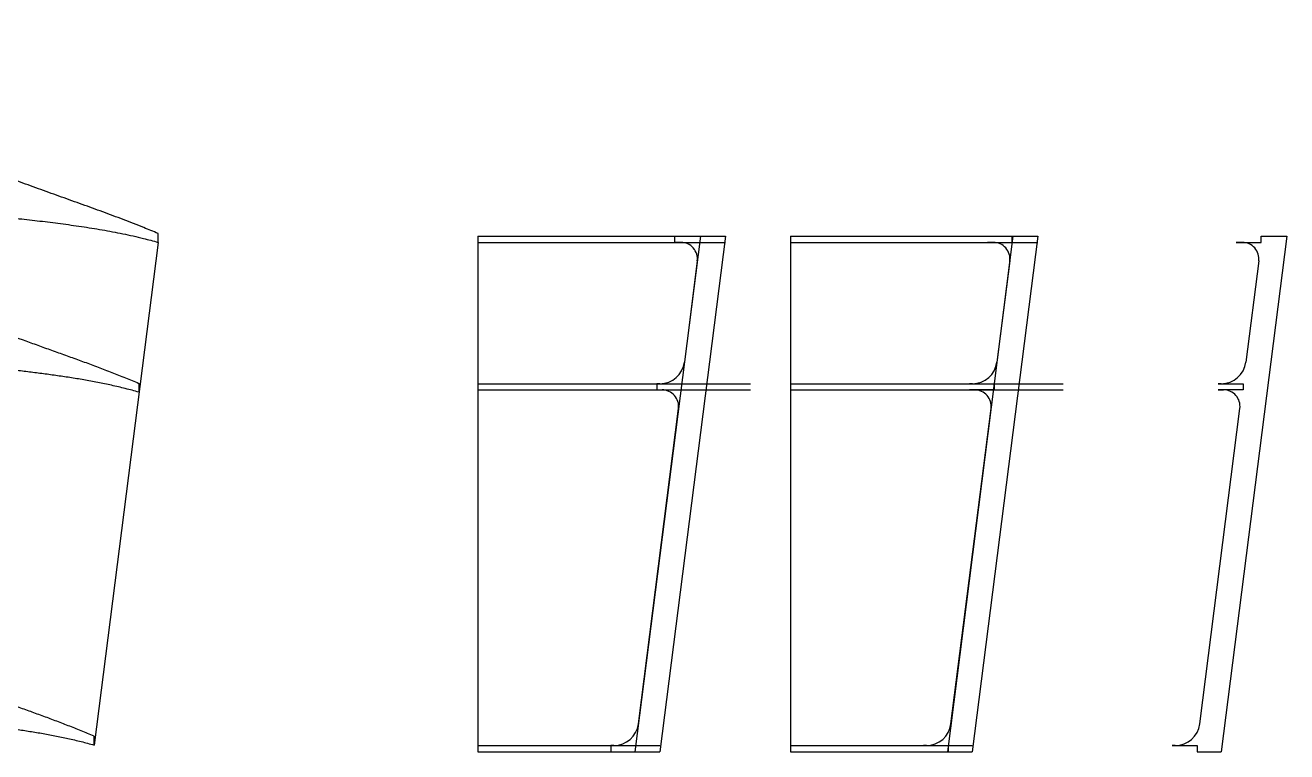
# Model space of a CAD drawing. Header units: millimetres. Extents: x -11497 to 404, y -3854 to 414.
# Drawn here: x -9522.7 to -9216.7, y -1759.9 to -1583.7 of the extents above; entities that cross this region are included whole.
import ezdxf

# ---------------------------------------------------------------- set-up
doc = ezdxf.new("R2010")
doc.units = ezdxf.units.MM
doc.layers.add('11', color=80, linetype='Continuous')

msp = doc.modelspace()

# ---------------------------------------------------------------- linework, layer by layer
for p, q in [((-9490.4967, -1636.3591), (-9506.0113, -1758.2364)), ((-9352.885, -1634.8591), (-9368.7972, -1759.8591)), ((-9365.1244, -1636.3591), (-9365.1244, -1634.8591)), ((-9365.1244, -1634.8591), (-9352.885, -1634.8591)), ((-9363.6658, -1636.3591), (-9365.1244, -1636.3591)), ((-9277.0719, -1634.8591), (-9292.984, -1759.8591)), ((-9287.8527, -1636.3591), (-9289.3112, -1636.3591)), ((-9289.3112, -1636.3591), (-9283.3112, -1636.3591)), ((-9283.3112, -1634.8591), (-9277.0719, -1634.8591)), ((-9283.3112, -1636.3591), (-9283.3112, -1634.8591)), ((-9216.7152, -1634.8591), (-9232.6274, -1759.8591)), ((-9227.496, -1636.3591), (-9228.9546, -1636.3591)), ((-9228.9546, -1636.3591), (-9222.9546, -1636.3591)), ((-9222.9546, -1634.8591), (-9216.7152, -1634.8591)), ((-9222.9546, -1636.3591), (-9222.9546, -1634.8591)), ((-9359.6979, -1640.8642), (-9362.8195, -1665.3868)), ((-9283.8847, -1640.8642), (-9287.0064, -1665.3868)), ((-9223.5281, -1640.8642), (-9226.6497, -1665.3868)), ((-9368.7715, -1670.6291), (-9369.4869, -1670.6291)), ((-9369.4869, -1670.6291), (-9369.4869, -1672.1291)), ((-9292.9583, -1670.6291), (-9293.6737, -1670.6291)), ((-9293.6737, -1670.6291), (-9287.6737, -1670.6291)), ((-9287.6737, -1670.6291), (-9287.6737, -1672.1291)), ((-9232.6017, -1670.6291), (-9233.3171, -1670.6291)), ((-9233.3171, -1670.6291), (-9227.3171, -1670.6291)), ((-9227.3171, -1670.6291), (-9227.3171, -1672.1291)), ((-9369.4869, -1672.1291), (-9368.2193, -1672.1291)), ((-9293.6737, -1672.1291), (-9292.4061, -1672.1291)), ((-9287.6737, -1672.1291), (-9293.6737, -1672.1291)), ((-9233.3171, -1672.1291), (-9232.0495, -1672.1291)), ((-9227.3171, -1672.1291), (-9233.3171, -1672.1291)), ((-9373.9873, -1753.1168), (-9364.2513, -1676.6342)), ((-9298.1742, -1753.1168), (-9288.4381, -1676.6342)), ((-9237.8175, -1753.1168), (-9228.0815, -1676.6342)), ((-9379.9393, -1758.3591), (-9380.6547, -1758.3591)), ((-9380.6547, -1758.3591), (-9380.6547, -1759.8591)), ((-9304.1262, -1758.3591), (-9304.8415, -1758.3591)), ((-9304.8415, -1758.3591), (-9298.8415, -1758.3591)), ((-9298.8415, -1758.3591), (-9298.8415, -1759.8591)), ((-9243.7695, -1758.3591), (-9244.4849, -1758.3591)), ((-9244.4849, -1758.3591), (-9238.4849, -1758.3591)), ((-9238.4849, -1758.3591), (-9238.4849, -1759.8591)), ((-9380.6547, -1759.8591), (-9368.7972, -1759.8591)), ((-9298.8415, -1759.8591), (-9292.984, -1759.8591)), ((-9238.4849, -1759.8591), (-9232.6274, -1759.8591))]:
    msp.add_line(p, q)
at = {"color": 7, "linetype": 'Continuous', "lineweight": 25}
for p, q in [((-9490.4967, -1636.3591), (-9490.4967, -1634.2078)), ((-9495.1227, -1670.5442), (-9495.1225, -1672.6986)), ((-9506.0113, -1758.2364), (-9506.012, -1756.0747))]:
    msp.add_line(p, q, dxfattribs=at)
for centre, radius, start, end in [((-9363.6658, -1640.3591), 4, 352.745405, 90), ((-9287.8527, -1640.3591), 4, 352.745405, 90), ((-9227.496, -1640.3591), 4, 352.745405, 90), ((-9368.7715, -1664.6291), 6, 270, 352.745405), ((-9292.9583, -1664.6291), 6, 270, 352.745405), ((-9232.6017, -1664.6291), 6, 270, 352.745405), ((-9368.2193, -1676.1291), 4, 352.745405, 90), ((-9292.4061, -1676.1291), 4, 352.745405, 90), ((-9232.0495, -1676.1291), 4, 352.745405, 90), ((-9379.9393, -1752.3591), 6, 270, 352.745405), ((-9304.1262, -1752.3591), 6, 270, 352.745405), ((-9243.7695, -1752.3591), 6, 270, 352.745405)]:
    msp.add_arc(centre, radius, start, end)
for points, knots in [([(-9490.4967, -1634.2078), (-9491.6326, -1633.7144), (-9493.6154, -1632.9139), (-9496.4234, -1631.7918), (-9498.9157, -1630.8316), (-9501.4013, -1629.8935), (-9503.8935, -1628.9736), (-9506.3901, -1628.0658), (-9508.8903, -1627.168), (-9511.3915, -1626.2712), (-9514.7278, -1625.0799), (-9518.8926, -1623.5774), (-9523.8843, -1621.7623), (-9528.8721, -1619.9398), (-9533.8554, -1618.106), (-9538.8383, -1616.2704), (-9543.8213, -1614.4315), (-9548.7973, -1612.5977), (-9553.7664, -1610.7697), (-9558.7312, -1608.9591), (-9563.7037, -1607.1719), (-9568.6864, -1605.4161), (-9573.6846, -1603.7042), (-9578.7006, -1602.0433), (-9583.7017, -1600.4559), (-9588.688, -1598.9479), (-9593.6586, -1597.5219), (-9598.6482, -1596.1655), (-9603.6571, -1594.882), (-9608.6839, -1593.6709), (-9613.7285, -1592.5323), (-9618.7626, -1591.4765), (-9623.7838, -1590.4993), (-9628.7899, -1589.6003), (-9633.8073, -1588.7728), (-9638.8352, -1588.0107), (-9643.8734, -1587.3153), (-9648.9206, -1586.6818), (-9653.9656, -1586.1117), (-9659.0063, -1585.602), (-9664.0415, -1585.1519), (-9669.0806, -1584.7616), (-9674.1234, -1584.433), (-9679.1699, -1584.1628), (-9684.2201, -1583.957), (-9689.2759, -1583.8128), (-9694.335, -1583.7288), (-9699.3969, -1583.7135), (-9705.7154, -1583.7709), (-9710.3456, -1583.9015), (-9713.29, -1583.9297)], [0, 0, 0, 0, 0.015987774, 0.027603423, 0.039037682, 0.050468654, 0.061901065, 0.073332522, 0.084764442, 0.096196547, 0.107635555, 0.13049922, 0.153355397, 0.176207116, 0.199054455, 0.221907143, 0.24476251, 0.267624717, 0.290371373, 0.313115788, 0.335849145, 0.358586315, 0.381317376, 0.404055046, 0.426798515, 0.449053993, 0.471304814, 0.493555415, 0.515804196, 0.538055804, 0.560305634, 0.58256543, 0.604458081, 0.626342623, 0.64822472, 0.670106377, 0.69199188, 0.713881813, 0.735775608, 0.757534826, 0.779287847, 0.80103746, 0.82278231, 0.844525637, 0.866279057, 0.888033004, 0.909820868, 0.931599156, 0.953379782, 0.991393692, 0.991393692, 0.991393692, 0.991393692]), ([(-9713.29, -1621.1997), (-9712.7711, -1621.1947), (-9711.0669, -1621.1728), (-9708.1776, -1621.1145), (-9704.6218, -1621.041), (-9701.0653, -1621.0047), (-9697.5087, -1620.9986), (-9692.7667, -1621.0359), (-9688.0256, -1621.1385), (-9683.2863, -1621.3027), (-9678.5486, -1621.5085), (-9672.6304, -1621.8461), (-9665.5363, -1622.3709), (-9658.4526, -1623.0192), (-9651.3803, -1623.7836), (-9644.3228, -1624.6718), (-9637.2817, -1625.6852), (-9627.9211, -1627.2143), (-9616.2817, -1629.4792), (-9602.4412, -1632.7837), (-9591.0273, -1635.9971), (-9581.9786, -1638.839), (-9572.979, -1641.8335), (-9564.0436, -1645.0137), (-9555.1378, -1648.2749), (-9548.465, -1650.7388), (-9541.7923, -1653.2028), (-9535.1193, -1655.6659), (-9528.4415, -1658.116), (-9522.8712, -1660.1432), (-9518.4109, -1661.7532), (-9515.0621, -1662.951), (-9511.7149, -1664.1532), (-9508.3707, -1665.3637), (-9505.0365, -1666.6016), (-9501.7123, -1667.8662), (-9498.4079, -1669.1816), (-9496.2102, -1670.0721), (-9495.1227, -1670.5442)], [0.008786302, 0.008786302, 0.008786302, 0.008786302, 0.015625, 0.03125, 0.046875, 0.0625, 0.078125, 0.09375, 0.125, 0.140625, 0.15625, 0.1875, 0.21875, 0.25, 0.28125, 0.3125, 0.34375, 0.375, 0.4375, 0.5, 0.5625, 0.59375, 0.625, 0.6875, 0.71875, 0.75, 0.78125, 0.8125, 0.84375, 0.875, 0.890625, 0.90625, 0.921875, 0.9375, 0.953125, 0.96875, 0.984375, 1, 1, 1, 1]), ([(-9713.29, -1626.8615), (-9710.8641, -1626.799), (-9706.7538, -1626.6273), (-9700.9543, -1626.4928), (-9695.8935, -1626.3726), (-9690.8334, -1626.2776), (-9685.775, -1626.1934), (-9680.7191, -1626.1291), (-9675.6638, -1626.0762), (-9670.609, -1626.0418), (-9665.5538, -1626.0182), (-9660.4977, -1626.0105), (-9655.4414, -1626.0133), (-9650.3866, -1626.0301), (-9645.3336, -1626.0581), (-9640.2816, -1626.0988), (-9635.2301, -1626.1496), (-9630.1783, -1626.2132), (-9625.126, -1626.2873), (-9620.0734, -1626.3731), (-9615.0215, -1626.4676), (-9609.9713, -1626.5752), (-9604.922, -1626.6876), (-9599.8734, -1626.8095), (-9594.824, -1626.9367), (-9589.7738, -1627.0691), (-9584.7227, -1627.2057), (-9579.6718, -1627.3447), (-9574.6222, -1627.4937), (-9569.574, -1627.6542), (-9564.5272, -1627.8362), (-9559.4809, -1628.0405), (-9554.4354, -1628.2783), (-9549.3885, -1628.5517), (-9544.3417, -1628.8657), (-9539.296, -1629.2272), (-9534.2543, -1629.6348), (-9529.2166, -1630.0916), (-9524.183, -1630.6048), (-9519.1534, -1631.173), (-9514.96, -1631.6958), (-9511.6013, -1632.1476), (-9509.0763, -1632.509), (-9506.5557, -1632.8939), (-9504.0416, -1633.3123), (-9501.5347, -1633.7649), (-9499.0363, -1634.2612), (-9496.5311, -1634.8033), (-9493.6815, -1635.4928), (-9491.6603, -1635.9992), (-9490.4967, -1636.3591)], [0.007565579, 0.007565579, 0.007565579, 0.007565579, 0.039898338, 0.062375182, 0.084856831, 0.107347172, 0.129807277, 0.152263507, 0.174716737, 0.197166748, 0.219614308, 0.24207271, 0.264533569, 0.286983546, 0.309422927, 0.331860714, 0.354297153, 0.376732241, 0.399175083, 0.421621345, 0.444062332, 0.466498061, 0.488924444, 0.511354789, 0.533784812, 0.556223473, 0.578666397, 0.601109154, 0.623547151, 0.645975927, 0.668404475, 0.690833213, 0.713267434, 0.735703901, 0.758175394, 0.780639748, 0.80310346, 0.825569188, 0.848036127, 0.870516133, 0.893008687, 0.904338802, 0.91566953, 0.926994857, 0.938311018, 0.949626763, 0.960935433, 0.97224771, 0.983775525, 1, 1, 1, 1]), ([(-9495.1225, -1672.6986), (-9496.2142, -1672.362), (-9498.4308, -1671.8005), (-9501.7661, -1671.0024), (-9505.1273, -1670.3077), (-9508.5037, -1669.687), (-9511.8939, -1669.1351), (-9515.2934, -1668.6358), (-9518.7, -1668.1756), (-9522.1118, -1667.7453), (-9525.5283, -1667.3433), (-9530.0893, -1666.8414), (-9535.8007, -1666.2816), (-9542.6676, -1665.7082), (-9549.5452, -1665.2228), (-9556.4319, -1664.8231), (-9563.3253, -1664.4938), (-9570.2239, -1664.2226), (-9577.1262, -1663.9936), (-9584.031, -1663.7893), (-9593.2397, -1663.5364), (-9604.7532, -1663.2322), (-9618.5707, -1662.921), (-9630.0836, -1662.7249), (-9639.291, -1662.612), (-9646.1945, -1662.5493), (-9653.0956, -1662.5083), (-9659.9937, -1662.4914), (-9666.8883, -1662.4978), (-9673.7789, -1662.5294), (-9680.665, -1662.5886), (-9687.5459, -1662.6762), (-9693.2753, -1662.7743), (-9697.8558, -1662.8672), (-9701.2893, -1662.9486), (-9704.1495, -1663.0123), (-9706.4365, -1663.0788), (-9708.7226, -1663.1525), (-9711.0069, -1663.2341), (-9712.7197, -1663.2836), (-9713.29, -1663.2992)], [0, 0, 0, 0, 0.007374257, 0.014748514, 0.022122771, 0.029497028, 0.036871285, 0.044245542, 0.051619799, 0.058994056, 0.066368313, 0.07374257, 0.088491084, 0.103239598, 0.117988112, 0.132736627, 0.147485141, 0.162233655, 0.176982169, 0.191730683, 0.206479197, 0.235976225, 0.265473253, 0.294970281, 0.309718795, 0.324467309, 0.339215823, 0.353964337, 0.368712851, 0.383461366, 0.39820988, 0.412958394, 0.427706908, 0.435081165, 0.442455422, 0.449829679, 0.453516807, 0.457203936, 0.464578193, 0.468259999, 0.468259999, 0.468259999, 0.468259999]), ([(-9506.012, -1756.0747), (-9507.0462, -1755.6262), (-9509.1349, -1754.7777), (-9512.2761, -1753.5257), (-9515.4356, -1752.3203), (-9518.6045, -1751.1402), (-9521.7827, -1749.9855), (-9524.9638, -1748.8387), (-9528.1461, -1747.6954), (-9532.3849, -1746.1593), (-9537.6787, -1744.2256), (-9544.025, -1741.8888), (-9550.367, -1739.5399), (-9556.7086, -1737.1902), (-9563.0503, -1734.8405), (-9571.5143, -1731.7304), (-9580.0064, -1728.6971), (-9588.5598, -1725.8405), (-9597.1602, -1723.129), (-9604.6448, -1721.013), (-9609.9939, -1719.6414), (-9610.9768, -1719.3941)], [0, 0, 0, 0, 0.015625, 0.03125, 0.046875, 0.0625, 0.078125, 0.09375, 0.109375, 0.125, 0.15625, 0.1875, 0.21875, 0.25, 0.28125, 0.3125, 0.375, 0.40625, 0.4375, 0.5, 0.514048424, 0.514048424, 0.514048424, 0.514048424]), ([(-9610.9768, -1749.1209), (-9610.726, -1749.1273), (-9606.0991, -1749.2452), (-9599.2844, -1749.4329), (-9590.5342, -1749.6835), (-9583.973, -1749.8849), (-9577.4139, -1750.11), (-9570.8581, -1750.3749), (-9564.3067, -1750.6948), (-9557.7613, -1751.0814), (-9551.224, -1751.5492), (-9544.6963, -1752.1004), (-9539.2666, -1752.6383), (-9534.9303, -1753.1203), (-9531.6819, -1753.5064), (-9528.4378, -1753.9195), (-9525.1986, -1754.3614), (-9521.9658, -1754.8404), (-9518.7417, -1755.3688), (-9515.5303, -1755.9618), (-9512.333, -1756.6244), (-9509.1595, -1757.3831), (-9507.0509, -1757.9184), (-9506.0113, -1758.2364)], [0.762333647, 0.762333647, 0.762333647, 0.762333647, 0.764023775, 0.793520803, 0.808269317, 0.823017831, 0.837766345, 0.852514859, 0.867263373, 0.882011888, 0.896760402, 0.911508916, 0.92625743, 0.933631687, 0.941005944, 0.948380201, 0.955754458, 0.963128715, 0.970502972, 0.977877229, 0.985251486, 0.992625743, 1, 1, 1, 1])]:
    msp.add_open_spline(points, degree=3, knots=knots, dxfattribs=at)
at = {"layer": '11'}
for p, q in [((-9412.885, -1634.8591), (-9412.885, -1759.8591)), ((-9412.885, -1634.8591), (-9352.885, -1634.8591)), ((-9412.885, -1634.8591), (-9412.885, -1672.1291)), ((-9412.885, -1636.3591), (-9352.885, -1636.3591)), ((-9358.9334, -1634.8591), (-9374.8456, -1759.8591)), ((-9352.885, -1634.8591), (-9368.7972, -1759.8591)), ((-9337.0719, -1634.8591), (-9337.0719, -1759.8591)), ((-9337.0719, -1634.8591), (-9277.0719, -1634.8591)), ((-9337.0719, -1634.8591), (-9337.0719, -1672.1291)), ((-9337.0719, -1636.3591), (-9277.0719, -1636.3591)), ((-9283.1203, -1634.8591), (-9299.0325, -1759.8591)), ((-9277.0719, -1634.8591), (-9292.984, -1759.8591)), ((-9412.885, -1670.6291), (-9346.7762, -1670.6291)), ((-9337.0719, -1670.6291), (-9270.963, -1670.6291)), ((-9412.885, -1672.1291), (-9346.7762, -1672.1291)), ((-9337.0719, -1672.1291), (-9270.963, -1672.1291)), ((-9412.885, -1758.3591), (-9368.7972, -1758.3591)), ((-9337.0719, -1758.3591), (-9292.984, -1758.3591)), ((-9412.885, -1759.8591), (-9368.7972, -1759.8591)), ((-9337.0719, -1759.8591), (-9292.984, -1759.8591))]:
    msp.add_line(p, q, dxfattribs=at)

doc.saveas('drawing.dxf')
